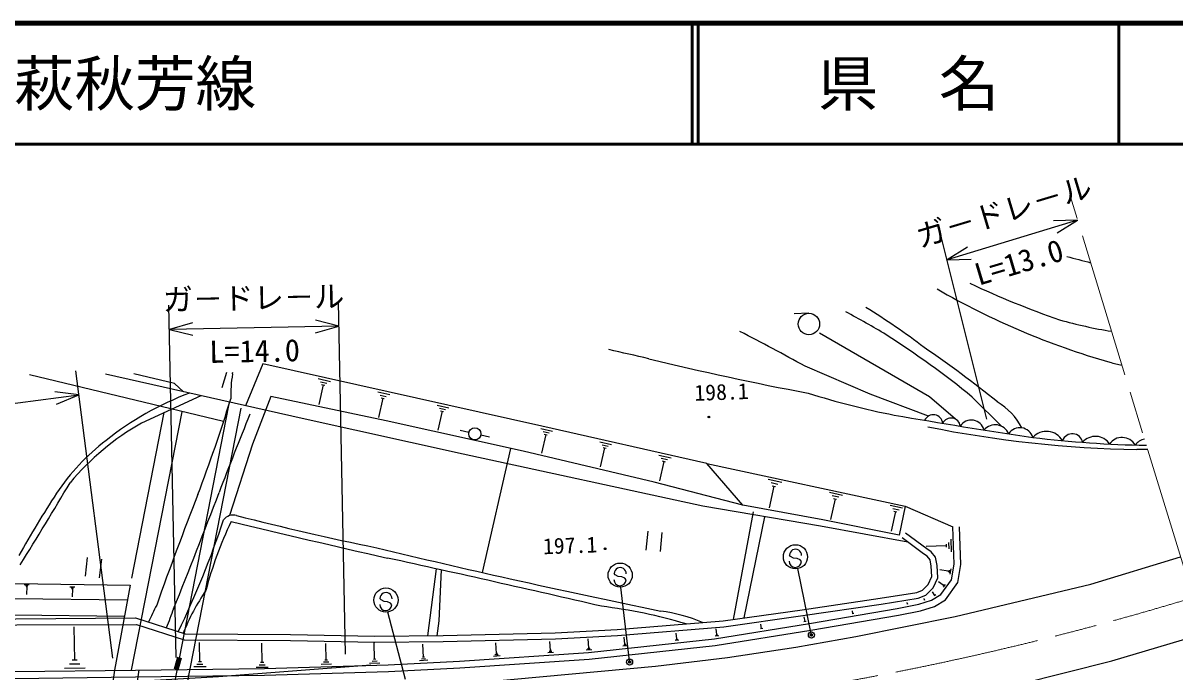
# Model space of a CAD drawing. Units: millimetres, scale not verified. Extents: x 40000 to 680000, y 20000 to 380000.
# Drawn here: x 242489 to 337630, y 326367 to 380000 of the extents above; entities that cross this region are included whole.
import ezdxf
from ezdxf.enums import TextEntityAlignment as Align

# ---------------------------------------------------------------- set-up
doc = ezdxf.new("R2010")
doc.units = ezdxf.units.MM
doc.header["$LTSCALE"] = 1000
doc.header["$PDMODE"] = 32
doc.header["$PDSIZE"] = 500
doc.linetypes.add('CHAIN', pattern=[18.5, 12, -1.5, 3.5, -1.5])
for name, color, linetype, lineweight in [('M-BGD', 7, 'Continuous', 25), ('M-BMK', 2, 'CHAIN', 13), ('M-STR-STRC', 7, 'Continuous', 25), ('M-TTL', 2, 'Continuous', 140), ('M-TTL-LINE', 7, 'Continuous', 50)]:
    doc.layers.add(name, color=color, linetype=linetype, lineweight=lineweight)
doc.layers.add('M-TTL-TXT', color=7, linetype='Continuous')
doc.styles.add('@ＭＳ ゴシック', font='')
doc.styles.add('ＭＳ ゴシック', font='')
doc.styles.get('@ＭＳ ゴシック').set_extended_font_data('@MS Gothic')
doc.styles.get('ＭＳ ゴシック').set_extended_font_data('MS Gothic')

msp = doc.modelspace()

# ---------------------------------------------------------------- linework, layer by layer
at = {"layer": 'M-BGD'}
for p, q in [((329588, 363720), (318803, 360427)), ((329588, 363720), (327589, 363651)), ((327892, 362661), (329588, 363720)), ((322087, 347264), (318319, 362367)), ((320499, 361486), (318803, 360427)), ((318803, 360427), (320802, 360496)), ((269122, 327852), (268533, 356954)), ((255125, 327569), (254536, 356671)), ((307359, 356010), (306178, 355960)), ((256497, 355228), (254576, 354671)), ((268573, 354955), (254576, 354671)), ((268573, 354955), (266631, 355433)), ((266652, 354398), (268573, 354955)), ((254576, 354671), (256518, 354193)), ((249908, 327499), (246842, 351250)), ((259294, 351122), (258902, 349837)), ((259051, 347062), (243031, 350922)), ((266860, 350610), (267872, 350384)), ((267068, 350351), (267574, 350238)), ((267149, 350121), (267402, 350064)), ((144403, 336012), (247098, 349267)), ((247098, 349267), (245116, 349533)), ((245249, 348506), (247098, 349267)), ((257179, 349201), (252279, 346929)), ((267276, 350092), (266914, 348473)), ((271785, 349511), (272779, 349288)), ((271989, 349256), (272486, 349145)), ((251774, 308894), (259490, 348380)), ((272193, 349002), (271838, 347410)), ((272069, 349029), (272318, 348974)), ((276692, 348415), (277670, 348196)), ((323324, 346663), (320892, 349092)), ((251449, 326526), (255645, 347861)), ((251483, 334107), (254153, 347798)), ((252832, 308956), (260496, 348174)), ((277093, 347914), (276744, 346350)), ((276893, 348165), (277381, 348055)), ((276971, 347942), (277216, 347887)), ((299172, 347449), (299105, 347429)), ((279320, 346158), (278604, 346319)), ((285262, 346493), (286228, 346275)), ((281011, 345776), (280295, 345937)), ((285658, 345998), (285309, 344453)), ((285460, 346245), (285943, 346136)), ((285537, 346025), (285778, 345971)), ((290119, 345396), (291105, 345173)), ((282759, 344847), (280420, 334586)), ((290523, 344890), (290166, 343312)), ((290321, 345143), (290814, 345031)), ((290400, 344918), (290646, 344862)), ((335377, 344763), (334485, 344751)), ((294994, 344294), (296006, 344066)), ((295409, 343775), (295043, 342156)), ((295201, 344035), (295707, 343920)), ((295282, 343804), (295535, 343747)), ((298959, 343603), (315356, 340079)), ((304042, 342306), (305170, 342064)), ((304509, 341734), (304121, 339929)), ((304275, 342020), (304839, 341899)), ((304368, 341764), (304650, 341703)), ((309108, 341217), (310181, 340987)), ((309552, 340673), (309183, 338956)), ((309330, 340945), (309866, 340830)), ((309418, 340702), (309686, 340644)), ((314119, 340140), (315137, 339921)), ((314330, 339882), (314839, 339772)), ((315356, 340079), (314864, 337662)), ((315356, 340079), (319282, 338356)), ((301176, 330712), (302807, 339590)), ((303731, 339198), (302034, 330833)), ((314540, 339623), (314190, 337995)), ((314413, 339651), (314668, 339596)), ((294086, 338004), (293927, 336437)), ((295261, 337885), (295102, 336319)), ((318725, 336800), (317078, 336742)), ((318720, 336929), (318729, 336672)), ((318921, 337065), (318940, 336550)), ((319118, 337330), (319155, 336300)), ((290596, 336562), (290528, 336542)), ((305885, 335905), (305788, 336025)), ((306126, 335760), (305885, 335905)), ((247794, 335839), (247609, 334275)), ((248967, 335700), (248782, 334136)), ((276605, 334897), (275896, 329362)), ((306427, 335750), (306126, 335760)), ((306669, 335633), (306427, 335750)), ((307585, 329521), (306490, 334906)), ((306772, 335494), (306669, 335633)), ((291408, 334390), (291311, 334510)), ((291650, 334245), (291408, 334390)), ((291950, 334235), (291650, 334245)), ((292193, 334118), (291950, 334235)), ((292295, 333979), (292193, 334118)), ((318907, 334696), (318205, 334815)), ((318916, 334751), (318898, 334641)), ((319014, 334791), (318976, 334572)), ((319120, 334886), (319045, 334447)), ((242588, 333594), (242999, 333585)), ((242689, 333510), (242894, 333506)), ((242739, 333427), (242841, 333425)), ((242790, 333426), (242775, 332769)), ((246359, 333412), (246769, 333407)), ((246460, 333329), (246665, 333326)), ((246510, 333246), (246613, 333245)), ((246562, 333246), (246554, 332589)), ((251332, 333552), (250036, 326507)), ((292570, 327287), (291855, 333371)), ((317805, 332695), (317615, 333001)), ((318473, 333554), (318098, 333824)), ((318494, 333583), (318452, 333524)), ((318562, 333578), (318478, 333461)), ((318652, 333603), (318482, 333369)), ((272062, 332329), (271966, 332449)), ((272304, 332184), (272062, 332329)), ((272604, 332174), (272304, 332184)), ((272847, 332057), (272604, 332174)), ((272950, 331918), (272847, 332057)), ((315543, 331980), (315516, 332115)), ((316943, 332315), (316905, 332436)), ((316973, 332325), (316912, 332306)), ((317881, 332742), (317728, 332647)), ((274085, 325733), (272621, 331321)), ((311096, 331195), (310978, 331174)), ((311037, 331184), (310996, 331422)), ((315577, 331986), (315509, 331973)), ((303490, 329938), (303427, 330330)), ((307177, 330552), (306981, 330521)), ((307079, 330536), (307017, 330928)), ((246758, 327348), (246721, 330085)), ((292199, 328655), (292135, 329238)), ((296481, 329098), (296428, 329583)), ((299947, 329352), (299644, 329319)), ((299865, 329405), (299713, 329388)), ((299782, 329457), (299729, 329942)), ((299820, 329461), (299745, 329453)), ((303588, 329954), (303392, 329922)), ((257093, 327195), (257075, 328809)), ((262237, 327138), (262218, 328752)), ((267527, 327346), (267486, 328713)), ((271529, 327413), (271489, 328779)), ((275564, 327583), (275507, 328668)), ((281595, 327895), (281536, 328783)), ((286050, 328154), (286001, 328893)), ((289337, 328281), (289106, 328266)), ((289273, 328370), (289158, 328362)), ((289216, 328366), (289166, 329105)), ((292397, 328529), (292032, 328489)), ((292298, 328592), (292116, 328572)), ((292244, 328660), (292153, 328650)), ((296646, 328993), (296343, 328960)), ((296563, 329046), (296412, 329029)), ((296519, 329102), (296443, 329094)), ((246971, 327351), (246544, 327345)), ((267633, 327350), (267420, 327343)), ((271636, 327416), (271423, 327409)), ((275917, 327330), (275239, 327294)), ((275741, 327456), (275402, 327438)), ((275649, 327587), (275479, 327578)), ((281888, 327691), (281332, 327654)), ((281741, 327793), (281464, 327774)), ((281664, 327899), (281526, 327890)), ((286293, 327985), (285832, 327954)), ((286172, 328069), (285941, 328054)), ((286108, 328158), (285993, 328150)), ((289459, 328197), (288997, 328166)), ((247622, 326675), (245912, 326653)), ((247190, 327012), (246335, 327000)), ((250036, 326507), (247210, 306608)), ((252060, 326534), (249249, 306741)), ((257602, 326797), (256594, 326786)), ((257348, 326996), (256844, 326990)), ((257220, 327196), (256967, 327193)), ((262746, 326741), (261737, 326729)), ((262491, 326940), (261987, 326934)), ((262363, 327140), (262111, 327137)), ((267964, 327018), (267110, 326992)), ((267745, 327182), (267318, 327169)), ((271967, 327084), (271113, 327058)), ((271748, 327248), (271321, 327235))]:
    msp.add_line(p, q, dxfattribs=at)
for points in [[(319517, 347254), (317363, 349093), (308277, 354377)], [(301931, 340146), (298959, 343603), (285347, 346687), (262297, 351834), (260867, 348372)], [(317281, 347519), (312469, 349314), (307074, 351636)], [(315566, 337095), (308359, 338409), (298634, 340067), (278851, 344373), (265545, 347320), (249302, 350972)], [(255739, 349525), (255005, 350217), (251645, 350997)], [(314864, 337662), (308534, 338951), (301931, 340146), (294608, 342063), (283808, 344615), (272475, 347114), (262965, 349121), (261430, 345192), (259539, 339286)], [(194374, 325791), (210476, 325830), (226700, 325909), (241774, 325835), (251774, 325968), (262445, 326090), (272675, 326395), (278559, 326705), (289241, 327417), (299665, 328556), (307545, 329812), (314791, 331054), (316613, 331413), (317766, 331773), (318681, 332340), (319702, 333755), (319956, 335250), (319844, 338376)], [(241772, 326398), (251767, 326530), (262434, 326652), (272652, 326957), (278526, 327267), (289191, 327977), (299590, 329114), (307453, 330367), (314689, 331607), (316474, 331959), (317530, 332289), (318290, 332760), (319169, 333978), (319391, 335288), (319282, 338356)], [(251856, 330295), (255808, 329017), (264569, 328962), (271542, 328844), (277202, 328877), (286460, 329104), (291584, 329394), (300363, 330101), (306906, 331022), (313357, 331972), (316434, 332464), (317065, 332713), (317648, 333314), (318031, 334148), (317997, 335158), (317865, 335844), (317498, 336291), (317145, 336536), (315382, 337844)], [(181836, 330720), (188337, 330687), (210479, 330718), (226649, 330720), (241881, 330750), (251779, 330837), (255887, 329508), (264575, 329454), (271545, 329337), (277194, 329369), (286440, 329596), (291551, 329885), (300309, 330590), (306836, 331509), (313282, 332459), (316303, 332942), (316786, 333132), (317236, 333596), (317536, 334248), (317507, 335103), (317405, 335628), (317161, 335926), (316858, 336136), (315089, 337449)], [(223520, 322062), (242738, 323245), (258834, 324081), (280664, 325556), (294733, 326838), (300676, 327566), (306309, 328426), (311283, 329289), (319479, 330957), (330681, 333614), (338086, 335890)], [(182605, 334948), (188436, 334795), (210498, 334308), (226670, 334007), (241800, 333668), (251332, 333552)], [(276700, 329367), (276861, 330591), (277043, 334800)], [(182382, 333733), (188407, 333574), (210474, 333088), (226645, 332787), (241779, 332447), (251108, 332334)], [(182133, 332377), (188374, 332213), (210446, 331727), (226617, 331426), (241756, 331086), (250858, 330975)], [(181748, 330219), (188362, 330238), (210454, 330229), (226767, 330207), (241970, 330275), (251856, 330295)], [(182685, 313010), (201872, 314228), (215359, 315064), (223895, 315531), (243069, 316678), (259234, 317385), (281161, 318993), (295434, 320290), (301590, 320920), (307376, 321894), (312521, 322837), (317642, 323738), (320922, 324406), (332413, 327298), (340025, 329542)], [(198431, 325408), (207973, 324483), (216051, 323730), (217570, 323583), (226110, 324108), (233615, 324534), (242302, 325059), (258640, 325992), (271219, 326968)]]:
    msp.add_lwpolyline(points, dxfattribs=at)
for centre, radius in [((307396, 355125), 886), ((299138, 347439), 75), ((299138, 347439), 60), ((299138, 347439), 50), ((299138, 347439), 45), ((299138, 347439), 30), ((299138, 347439), 15), ((279808, 346047), 500), ((306284, 335885), 1000), ((290562, 336552), 75), ((290562, 336552), 60), ((290562, 336552), 50), ((290562, 336552), 45), ((290562, 336552), 30), ((290562, 336552), 15), ((291807, 334370), 1000), ((272461, 332308), 1000), ((307605, 329423), 80), ((292582, 327188), 100), ((292582, 327188), 80), ((292582, 327188), 60), ((292582, 327188), 40), ((292582, 327188), 20)]:
    msp.add_circle(centre, radius, dxfattribs=at)
for centre, radius, start, end in [((477473, 918868), 577644, 255.0761, 255.27691), ((349911, 413454), 63973, 240.05893, 253.97164), ((352287, 425417), 74006, 244.7286, 250.92462), ((269588, 279955), 86439, 59.2488, 61.79163), ((286107, 313417), 50301, 52.23804, 58.87341), ((338414, 391796), 37758, 254.14865, 260.83045), ((193942, 146776), 234023, 61.09076, 62.58257), ((267993, 283549), 84227, 51.09397, 57.06581), ((-315145, -2305101), 2726320, 77.08558, 77.15675), ((264965, 276910), 92282, 51.06459, 55.74335), ((355793, 605025), 260171, 256.30012, 259.26418), ((258150, 351263), 1660, 350.88849, 355.521), ((338915, 376106), 25043, 254.55802, 256.93664), ((271500, 349122), 11860, 170.88849, 180.90202), ((265402, 325216), 25874, 110.74514, 128.35533), ((327386, 413353), 67016, 252.58482, 258.85625), ((140436, 385456), 124674, 339.12175, 342.96667), ((320029, 343901), 5616, 28.02503, 58.55438), ((564625, 224776), 327345, 157.94802, 159.16587), ((394528, 807042), 466371, 260.11105, 261.53721), ((317668, 346836), 785, 5.99833, 155.03856), ((319138, 346592), 763, 6.71782, 154.68516), ((262803, 328288), 21407, 119.44598, 140.12964), ((336212, 440786), 96050, 258.59244, 268.96996), ((320814, 346096), 1088, 14.38714, 147.44138), ((322783, 345599), 1194, 22.30784, 140.01702), ((324820, 345433), 1119, 16.39053, 146.43465), ((260602, 330851), 18479, 127.526, 146.1601), ((327022, 344731), 1520, 29.91633, 137.93528), ((337121, 439636), 94556, 263.18053, 268.88107), ((329152, 345191), 866, 10.46144, 159.89257), ((331063, 344460), 1383, 32.68079, 140.0357), ((333255, 344505), 1244, 29.69677, 145.64888), ((335395, 344297), 1342, 101.92293, 142.12844), ((-60390, 523582), 356471, 328.10477, 329.37894), ((335022, 283358), 106758, 147.23085, 150.46124), ((559375, 223165), 324603, 158.71011, 160.42854), ((-269096, 542046), 564704, 338.11771, 339.16587), ((186783, 362873), 76130, 334.1647, 341.68455), ((287389, 325409), 30773, 154.22222, 165.51648), ((259862, 338305), 1032, 75.0371, 141.34766), ((521426, 1432689), 1124777, 256.54328, 257.21817), ((324065, 589593), 258328, 255.67017, 258.30587), ((447633, 1068323), 752548, 256.48055, 257.34193), ((306288, 336010), 500, 358.21528, 178.21528), ((-29532, -1045302), 1413743, 76.92594, 77.66088), ((291811, 334494), 500, 358.21528, 178.21528), ((306272, 335510), 500, 178.21528, 358.21528), ((490437, 1269864), 958574, 257.48538, 258.24645), ((291795, 333995), 500, 178.21528, 358.21528), ((273183, 322566), 18818, 145.93943, 158.16728), ((272465, 332433), 500, 358.21528, 178.21528), ((322746, 298527), 76845, 154.25907, 155.42394), ((770296, 132356), 552540, 158.86539, 159.03922), ((272450, 331934), 500, 178.21528, 358.21528), ((285035, 289144), 42972, 73.48984, 83.00151), ((293623, 318896), 12588, 66.6527, 82.9247)]:
    msp.add_arc(centre, radius, start, end, dxfattribs=at)
msp.add_point((292582, 327188), dxfattribs=at)
at = {"layer": 'M-BMK'}
msp.add_line((338900, 333230), (329005, 365633), dxfattribs=at)
msp.add_arc((266104, 571613), 250000, 276.93725, 286.80938, dxfattribs=at)
at = {"layer": 'M-STR-STRC'}
for radius in [100, 60, 40, 20]:
    msp.add_circle((307605, 329423), radius, dxfattribs=at)
msp.add_point((307605, 329423), dxfattribs=at)
at = {"layer": 'M-TTL'}
for p, q in [((680000, 380000), (40000, 380000)), ((255424, 327573), (255146, 326569))]:
    msp.add_line(p, q, dxfattribs=at)
at = {"layer": 'M-TTL-LINE'}
for p, q in [((297750, 380000), (297750, 370000)), ((298250, 380000), (298250, 370000)), ((333000, 380000), (333000, 370000)), ((40000, 370000), (680000, 370000))]:
    msp.add_line(p, q, dxfattribs=at)

# ---------------------------------------------------------------- texts
at = {"layer": 'M-BGD', "style": 'ＭＳ ゴシック'}
for rotation, p in [(16.655, (323909, 363031)), (1.16, (261555, 355813))]:
    msp.add_text('ガ－ドレ－ル', height=1833, rotation=rotation, dxfattribs=at).set_placement(p, align=Align.BOTTOM_CENTER)
at = {"layer": 'M-BGD', "style": '@ＭＳ ゴシック'}
for s, rotation, p in [('L=13.0', 16.655, (324482, 361115)), ('L=14.0', 1.161, (261595, 353813))]:
    msp.add_text(s, height=1833, rotation=rotation, dxfattribs=at).set_placement(p, align=Align.TOP_CENTER)
at = {"layer": 'M-BGD', "style": 'ＭＳ ゴシック'}
msp.add_text('198.1', height=1320, rotation=2.038, dxfattribs=at).set_placement((297969, 348375), align=Align.BOTTOM_LEFT)
msp.add_text('197.1', height=1320, rotation=2.038, dxfattribs=at).set_placement((287670, 336832), align=Align.MIDDLE_CENTER)
at = {"layer": 'M-TTL-TXT', "style": 'ＭＳ ゴシック'}
msp.add_text('主要地方道萩秋芳線', height=3666, dxfattribs=at).set_placement((216734, 375000), align=Align.MIDDLE_LEFT)
msp.add_text('県\u3000名', height=3666, dxfattribs=at).set_placement((315625, 375000), align=Align.MIDDLE_CENTER)

doc.saveas('drawing.dxf')
